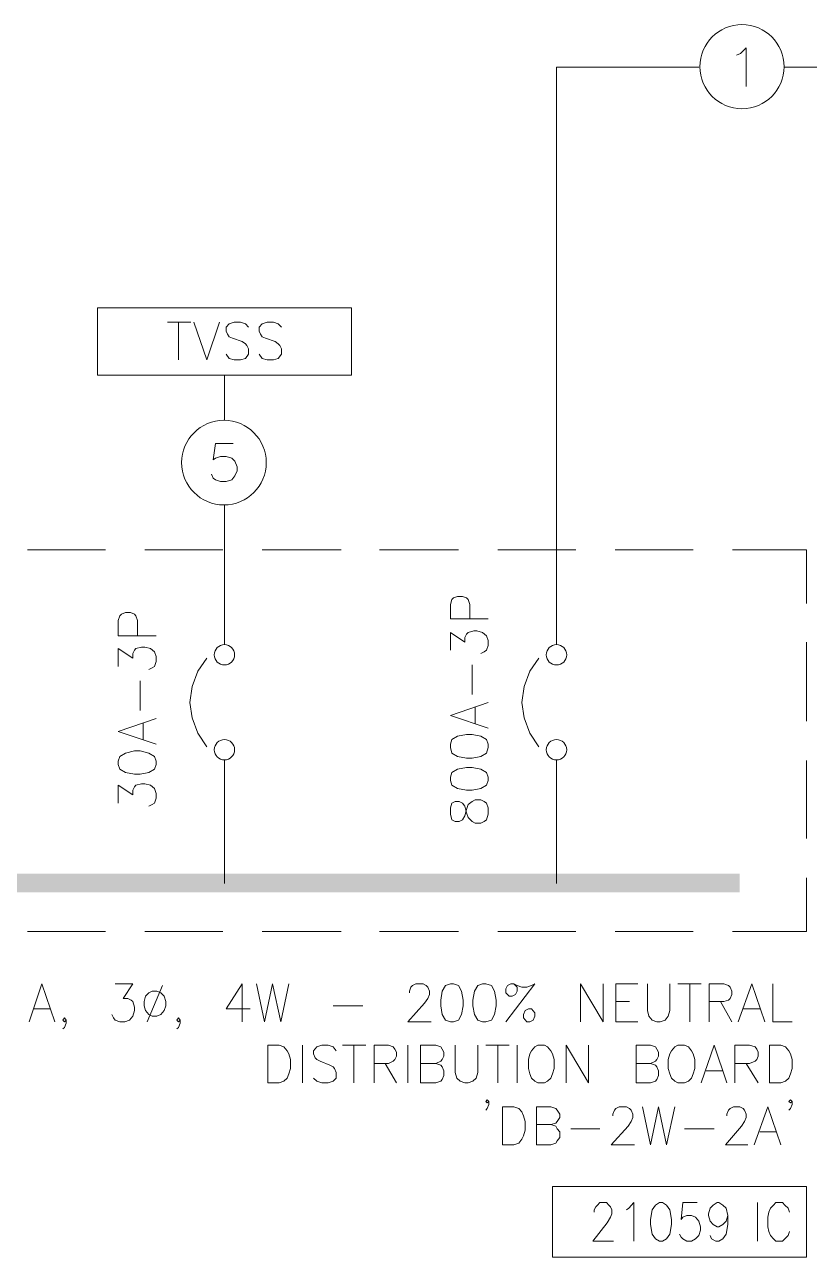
# Model space of a CAD drawing. Header units: inches. Extents: x 0.9 to 46, y 0.8 to 32.4.
# Drawn here: x 12.951 to 14.577, y 13.47 to 16.025 of the extents above; entities that cross this region are included whole.
import ezdxf

# ---------------------------------------------------------------- set-up
doc = ezdxf.new("R2010")
doc.units = ezdxf.units.IN
doc.header["$MEASUREMENT"] = 0
doc.layers.add('PDF_Geometry', color=7, linetype='Continuous')
doc.layers.add('PDF_Solid Fills', color=7, linetype='Continuous')

msp = doc.modelspace()

# ---------------------------------------------------------------- linework, layer by layer
at = {"layer": 'PDF_Geometry', "lineweight": 9}
for points in [[(14.4264, 15.9614), (14.4347, 15.9647), (14.4464, 15.9764), (14.4464, 15.8964)], [(14.3481, 15.9364), (14.0531, 15.9364), (14.0531, 14.7397)], [(14.8197, 15.9364), (14.5247, 15.9364)], [(13.2464, 15.4081), (13.2948, 15.4081)], [(13.2697, 15.4081), (13.2697, 15.3297)], [(13.3014, 15.4081), (13.3281, 15.3297), (13.3548, 15.4081)], [(13.4148, 15.398), (13.4081, 15.4047), (13.3981, 15.4081), (13.3848, 15.4081), (13.3747, 15.4047), (13.3681, 15.398), (13.3681, 15.3897), (13.3714, 15.383), (13.3747, 15.378), (13.3814, 15.3747), (13.4014, 15.3681), (13.4081, 15.363), (13.4114, 15.3597), (13.4148, 15.3531), (13.4148, 15.3414), (13.4081, 15.3331), (13.3981, 15.3297), (13.3848, 15.3297), (13.3747, 15.3331), (13.3681, 15.3414)], [(13.4831, 15.398), (13.4764, 15.4047), (13.4664, 15.4081), (13.4531, 15.4081), (13.4431, 15.4047), (13.4364, 15.398), (13.4364, 15.3897), (13.4398, 15.383), (13.4431, 15.378), (13.4498, 15.3747), (13.4698, 15.3681), (13.4764, 15.363), (13.4798, 15.3597), (13.4831, 15.3531), (13.4831, 15.3414), (13.4764, 15.3331), (13.4664, 15.3297), (13.4531, 15.3297), (13.4431, 15.3331), (13.4364, 15.3414)], [(13.3648, 15.2047), (13.3648, 15.2981)], [(13.3831, 15.1564), (13.3464, 15.1564), (13.3414, 15.123), (13.3464, 15.1264), (13.3564, 15.1297), (13.3681, 15.1297), (13.3798, 15.1264), (13.3864, 15.1197), (13.3914, 15.1081), (13.3914, 15.0997), (13.3864, 15.0897), (13.3798, 15.0814), (13.3681, 15.0781), (13.3564, 15.0781), (13.3464, 15.0814), (13.3414, 15.0847), (13.3381, 15.0931)], [(13.3648, 14.7397), (13.3648, 15.0297)], [(12.9564, 14.9364), (13.1181, 14.9364)], [(13.1998, 14.9364), (13.3614, 14.9364)], [(13.4431, 14.9364), (13.6064, 14.9364)], [(13.6864, 14.9364), (13.8498, 14.9364)], [(13.9314, 14.9364), (14.0931, 14.9364)], [(14.1747, 14.9364), (14.3364, 14.9364)], [(14.4181, 14.9364), (14.5714, 14.9364), (14.5714, 14.8247)], [(13.9114, 14.7931), (13.8331, 14.7931), (13.8331, 14.8231), (13.8364, 14.8331), (13.8397, 14.8364), (13.8481, 14.8397), (13.8581, 14.8397), (13.8664, 14.8364), (13.8698, 14.8331), (13.8731, 14.8231), (13.8731, 14.7931)], [(13.2231, 14.758), (13.1448, 14.758), (13.1448, 14.7897), (13.1481, 14.7997), (13.1514, 14.8031), (13.1598, 14.8064), (13.1697, 14.8064), (13.1781, 14.8031), (13.1814, 14.7997), (13.1847, 14.7897), (13.1847, 14.758)], [(13.8331, 14.7281), (13.8331, 14.7647), (13.8631, 14.7447), (13.8631, 14.7547), (13.8664, 14.7614), (13.8698, 14.7647), (13.8814, 14.7681), (13.8881, 14.7681), (13.8998, 14.7647), (13.9081, 14.758), (13.9114, 14.7481), (13.9114, 14.7381), (13.9081, 14.7281), (13.9031, 14.7247), (13.8964, 14.7214)], [(14.5714, 14.7447), (14.5714, 14.5814)], [(13.1448, 14.6947), (13.1448, 14.7314), (13.1748, 14.7114), (13.1748, 14.7214), (13.1781, 14.7281), (13.1814, 14.7314), (13.1931, 14.7347), (13.1998, 14.7347), (13.2114, 14.7314), (13.2197, 14.7247), (13.2231, 14.7148), (13.2231, 14.7047), (13.2197, 14.6947), (13.2148, 14.6914), (13.2081, 14.6881)], [(13.3281, 14.7114), (13.3098, 14.6847), (13.2981, 14.6531), (13.2931, 14.6197), (13.2981, 14.5881), (13.3098, 14.5564), (13.3281, 14.5281)], [(13.8781, 14.6364), (13.8781, 14.6981)], [(14.0164, 14.7114), (13.9981, 14.6847), (13.9864, 14.6531), (13.9814, 14.6197), (13.9864, 14.5881), (13.9981, 14.5564), (14.0164, 14.5281)], [(13.1898, 14.6031), (13.1898, 14.6647)], [(13.9114, 14.5664), (13.8331, 14.5931), (13.9114, 14.6197)], [(13.8848, 14.5764), (13.8848, 14.6097)], [(13.2231, 14.5331), (13.1448, 14.5597), (13.2231, 14.5864)], [(13.1964, 14.5431), (13.1964, 14.5764)], [(13.3648, 14.4997), (13.3648, 14.2447)], [(14.0531, 14.4997), (14.0531, 14.2447)], [(14.5714, 14.4997), (14.5714, 14.3381)], [(13.1448, 14.4114), (13.1448, 14.4481), (13.1748, 14.4281), (13.1748, 14.4381), (13.1781, 14.4447), (13.1814, 14.4481), (13.1931, 14.4514), (13.1998, 14.4514), (13.2114, 14.4481), (13.2197, 14.4414), (13.2231, 14.4314), (13.2231, 14.4214), (13.2197, 14.4114), (13.2148, 14.4081), (13.2081, 14.4048)], [(14.5714, 14.2564), (14.5714, 14.1448), (14.4181, 14.1448)], [(13.1181, 14.1448), (12.9564, 14.1448)], [(13.3614, 14.1448), (13.1998, 14.1448)], [(13.6064, 14.1448), (13.4431, 14.1448)], [(13.8498, 14.1448), (13.6864, 14.1448)], [(14.0931, 14.1448), (13.9314, 14.1448)], [(14.3364, 14.1448), (14.1747, 14.1448)], [(12.9597, 13.9581), (12.9864, 14.0364), (13.0131, 13.9581)], [(13.1381, 14.0364), (13.1748, 14.0364), (13.1548, 14.0064), (13.1648, 14.0064), (13.1714, 14.0031), (13.1748, 13.9997), (13.1781, 13.9881), (13.1781, 13.9814), (13.1748, 13.9698), (13.1681, 13.9614), (13.1581, 13.9581), (13.1481, 13.9581), (13.1381, 13.9614), (13.1347, 13.9664), (13.1314, 13.9731)], [(13.2364, 14.0331), (13.2048, 13.9581)], [(13.4014, 13.9581), (13.4014, 14.0364), (13.3681, 13.9847), (13.4181, 13.9847)], [(13.4314, 14.0364), (13.4481, 13.9581), (13.4647, 14.0364), (13.4814, 13.9581), (13.4981, 14.0364)], [(13.7481, 14.0181), (13.7481, 14.0214), (13.7514, 14.0297), (13.7547, 14.0331), (13.7614, 14.0364), (13.7764, 14.0364), (13.7831, 14.0331), (13.7864, 14.0297), (13.7897, 14.0214), (13.7897, 14.0147), (13.7864, 14.0064), (13.7798, 13.9964), (13.7448, 13.9581), (13.7931, 13.9581)], [(13.9647, 14.0364), (13.9714, 14.0297), (13.9714, 14.0214), (13.9681, 14.0147), (13.9614, 14.0114), (13.9548, 14.0114), (13.9481, 14.0181), (13.9481, 14.0264), (13.9514, 14.0331), (13.9581, 14.0364), (13.9647, 14.0364), (13.9714, 14.0331), (13.9814, 14.0297), (13.9914, 14.0297), (14.0014, 14.0331), (14.0081, 14.0364), (13.9481, 13.9581)], [(14.1031, 13.9581), (14.1031, 14.0364), (14.1497, 13.9581), (14.1497, 14.0364)], [(14.2214, 13.9581), (14.1764, 13.9581), (14.1764, 14.0364), (14.2214, 14.0364)], [(14.2414, 14.0364), (14.2414, 13.9814), (14.2447, 13.9698), (14.2514, 13.9614), (14.2614, 13.9581), (14.2681, 13.9581), (14.2781, 13.9614), (14.2848, 13.9698), (14.2881, 13.9814), (14.2881, 14.0364)], [(14.3047, 14.0364), (14.3531, 14.0364)], [(14.3297, 14.0364), (14.3297, 13.9581)], [(14.3698, 13.9581), (14.3698, 14.0364), (14.3997, 14.0364), (14.4097, 14.0331), (14.4131, 14.0297), (14.4164, 14.0214), (14.4164, 14.0147), (14.4131, 14.0064), (14.4097, 14.0031), (14.3997, 13.9997), (14.3698, 13.9997)], [(14.4297, 13.9581), (14.4581, 14.0364), (14.4847, 13.9581)], [(14.5014, 14.0364), (14.5014, 13.9581), (14.5414, 13.9581)], [(12.9698, 13.9847), (13.0031, 13.9847)], [(13.5898, 13.9914), (13.6514, 13.9914)], [(14.1764, 13.9997), (14.2047, 13.9997)], [(14.3931, 13.9997), (14.4164, 13.9581)], [(14.4397, 13.9847), (14.4747, 13.9847)], [(13.0364, 13.9614), (13.0331, 13.9581), (13.0298, 13.9614), (13.0331, 13.9664), (13.0364, 13.9614), (13.0364, 13.9548), (13.0331, 13.9464), (13.0298, 13.9431)], [(13.2731, 13.9614), (13.2697, 13.9581), (13.2664, 13.9614), (13.2697, 13.9664), (13.2731, 13.9614), (13.2731, 13.9548), (13.2697, 13.9464), (13.2664, 13.9431)], [(13.5264, 13.9097), (13.5264, 13.8314)], [(13.5964, 13.8981), (13.5898, 13.9064), (13.5797, 13.9097), (13.5664, 13.9097), (13.5564, 13.9064), (13.5497, 13.8981), (13.5497, 13.8914), (13.5531, 13.8831), (13.5564, 13.8797), (13.5631, 13.8764), (13.5831, 13.8681), (13.5898, 13.8648), (13.5931, 13.8614), (13.5964, 13.8531), (13.5964, 13.8414), (13.5898, 13.8348), (13.5797, 13.8314), (13.5664, 13.8314), (13.5564, 13.8348), (13.5497, 13.8414)], [(13.6098, 13.9097), (13.6581, 13.9097)], [(13.6331, 13.9097), (13.6331, 13.8314)], [(13.6748, 13.8314), (13.6748, 13.9097), (13.7047, 13.9097), (13.7148, 13.9064), (13.7181, 13.9014), (13.7214, 13.8947), (13.7214, 13.8864), (13.7181, 13.8797), (13.7148, 13.8764), (13.7047, 13.8714), (13.6748, 13.8714)], [(13.7448, 13.9097), (13.7448, 13.8314)], [(13.8031, 13.8714), (13.8131, 13.8681), (13.8164, 13.8648), (13.8197, 13.8564), (13.8197, 13.8464), (13.8164, 13.8381), (13.8131, 13.8348), (13.8031, 13.8314), (13.7714, 13.8314), (13.7714, 13.9097), (13.8031, 13.9097), (13.8131, 13.9064), (13.8164, 13.9014), (13.8197, 13.8947), (13.8197, 13.8864), (13.8164, 13.8797), (13.8131, 13.8764), (13.8031, 13.8714), (13.7714, 13.8714)], [(13.8431, 13.9097), (13.8431, 13.8531), (13.8464, 13.8414), (13.8531, 13.8348), (13.8631, 13.8314), (13.8698, 13.8314), (13.8797, 13.8348), (13.8864, 13.8414), (13.8898, 13.8531), (13.8898, 13.9097)], [(13.9064, 13.9097), (13.9548, 13.9097)], [(13.9314, 13.9097), (13.9314, 13.8314)], [(13.9714, 13.9097), (13.9714, 13.8314)], [(14.0731, 13.8314), (14.0731, 13.9097), (14.1197, 13.8314), (14.1197, 13.9097)], [(14.2481, 13.8714), (14.2581, 13.8681), (14.2614, 13.8648), (14.2648, 13.8564), (14.2648, 13.8464), (14.2614, 13.8381), (14.2581, 13.8348), (14.2481, 13.8314), (14.2181, 13.8314), (14.2181, 13.9097), (14.2481, 13.9097), (14.2581, 13.9064), (14.2614, 13.9014), (14.2648, 13.8947), (14.2648, 13.8864), (14.2614, 13.8797), (14.2581, 13.8764), (14.2481, 13.8714), (14.2181, 13.8714)], [(14.3531, 13.8314), (14.3797, 13.9097), (14.4064, 13.8314)], [(14.4231, 13.8314), (14.4231, 13.9097), (14.4531, 13.9097), (14.4647, 13.9064), (14.4681, 13.9014), (14.4714, 13.8947), (14.4714, 13.8864), (14.4681, 13.8797), (14.4647, 13.8764), (14.4531, 13.8714), (14.4231, 13.8714)], [(13.6981, 13.8714), (13.7214, 13.8314)], [(14.3631, 13.8564), (14.3964, 13.8564)], [(14.4464, 13.8714), (14.4714, 13.8314)], [(13.9131, 13.7931), (13.9097, 13.7897), (13.9064, 13.7931), (13.9097, 13.7964), (13.9131, 13.7931), (13.9131, 13.7864), (13.9097, 13.7781), (13.9064, 13.7747)], [(14.0414, 13.7448), (14.0514, 13.7414), (14.0547, 13.7364), (14.0598, 13.7298), (14.0598, 13.7181), (14.0547, 13.7114), (14.0514, 13.7064), (14.0414, 13.7031), (14.0114, 13.7031), (14.0114, 13.7814), (14.0414, 13.7814), (14.0514, 13.7781), (14.0547, 13.7747), (14.0598, 13.7664), (14.0598, 13.7597), (14.0547, 13.7514), (14.0514, 13.7481), (14.0414, 13.7448), (14.0114, 13.7448)], [(14.1697, 13.7631), (14.1697, 13.7664), (14.1731, 13.7747), (14.1764, 13.7781), (14.1831, 13.7814), (14.1981, 13.7814), (14.2047, 13.7781), (14.2081, 13.7747), (14.2114, 13.7664), (14.2114, 13.7597), (14.2081, 13.7514), (14.2014, 13.7414), (14.1664, 13.7031), (14.2147, 13.7031)], [(14.2314, 13.7814), (14.2481, 13.7031), (14.2648, 13.7814), (14.2814, 13.7031), (14.2981, 13.7814)], [(14.4064, 13.7631), (14.4064, 13.7664), (14.4097, 13.7747), (14.4131, 13.7781), (14.4197, 13.7814), (14.4331, 13.7814), (14.4397, 13.7781), (14.4431, 13.7747), (14.4464, 13.7664), (14.4464, 13.7597), (14.4431, 13.7514), (14.4364, 13.7414), (14.4031, 13.7031), (14.4497, 13.7031)], [(14.4631, 13.7031), (14.4914, 13.7814), (14.5181, 13.7031)], [(14.5414, 13.7931), (14.5381, 13.7897), (14.5347, 13.7931), (14.5381, 13.7964), (14.5414, 13.7931), (14.5414, 13.7864), (14.5381, 13.7781), (14.5347, 13.7747)], [(14.0831, 13.7364), (14.1431, 13.7364)], [(14.3181, 13.7364), (14.3797, 13.7364)], [(14.4747, 13.7298), (14.5081, 13.7298)], [(14.1314, 13.5631), (14.1314, 13.5681), (14.1347, 13.5748), (14.1381, 13.5781), (14.1431, 13.5831), (14.1564, 13.5831), (14.1614, 13.5781), (14.1647, 13.5748), (14.1681, 13.5681), (14.1681, 13.5598), (14.1647, 13.5531), (14.1581, 13.5414), (14.1281, 13.5031), (14.1714, 13.5031)], [(14.1981, 13.5681), (14.2031, 13.5714), (14.2131, 13.5831), (14.2131, 13.5031)], [(14.3447, 13.5831), (14.3147, 13.5831), (14.3114, 13.5481), (14.3147, 13.5531), (14.3231, 13.5564), (14.3331, 13.5564), (14.3414, 13.5531), (14.3481, 13.5448), (14.3514, 13.5331), (14.3514, 13.5264), (14.3481, 13.5147), (14.3414, 13.5081), (14.3331, 13.5031), (14.3231, 13.5031), (14.3147, 13.5081), (14.3114, 13.5114), (14.3081, 13.5181)], [(14.4081, 13.5564), (14.4048, 13.5448), (14.3981, 13.5381), (14.3897, 13.5331), (14.3864, 13.5331), (14.3781, 13.5381), (14.3714, 13.5448), (14.3681, 13.5564), (14.3681, 13.5598), (14.3714, 13.5714), (14.3781, 13.5781), (14.3864, 13.5831), (14.3897, 13.5831), (14.3981, 13.5781), (14.4048, 13.5714), (14.4081, 13.5564), (14.4081, 13.5381), (14.4048, 13.5181), (14.3981, 13.5081), (14.3897, 13.5031), (14.3831, 13.5031), (14.3747, 13.5081), (14.3714, 13.5147)], [(14.4697, 13.5831), (14.4697, 13.5031)], [(14.5364, 13.5631), (14.5331, 13.5714), (14.5264, 13.5781), (14.5214, 13.5831), (14.5081, 13.5831), (14.5031, 13.5781), (14.4964, 13.5714), (14.4931, 13.5631), (14.4914, 13.5531), (14.4914, 13.5331), (14.4931, 13.5231), (14.4964, 13.5147), (14.5031, 13.5081), (14.5081, 13.5031), (14.5214, 13.5031), (14.5264, 13.5081), (14.5331, 13.5147), (14.5364, 13.5231)]]:
    msp.add_lwpolyline(points, dxfattribs=at)
for points in [[(13.1014, 15.2981), (13.6281, 15.2981), (13.6281, 15.4381), (13.1014, 15.4381)], [(13.8331, 14.5264), (13.8364, 14.5147), (13.8481, 14.5081), (13.8664, 14.5047), (13.8781, 14.5047), (13.8964, 14.5081), (13.9081, 14.5147), (13.9114, 14.5264), (13.9114, 14.5331), (13.9081, 14.5431), (13.8964, 14.5497), (13.8781, 14.5531), (13.8664, 14.5531), (13.8481, 14.5497), (13.8364, 14.5431), (13.8331, 14.5331)], [(13.1448, 14.4914), (13.1481, 14.4814), (13.1598, 14.4747), (13.1781, 14.4714), (13.1898, 14.4714), (13.2081, 14.4747), (13.2197, 14.4814), (13.2231, 14.4914), (13.2231, 14.4981), (13.2197, 14.5081), (13.2081, 14.5147), (13.1898, 14.5197), (13.1781, 14.5197), (13.1598, 14.5147), (13.1481, 14.5081), (13.1448, 14.4981)], [(13.8331, 14.4581), (13.8364, 14.4481), (13.8481, 14.4414), (13.8664, 14.4381), (13.8781, 14.4381), (13.8964, 14.4414), (13.9081, 14.4481), (13.9114, 14.4581), (13.9114, 14.4647), (13.9081, 14.4747), (13.8964, 14.4814), (13.8781, 14.4847), (13.8664, 14.4847), (13.8481, 14.4814), (13.8364, 14.4747), (13.8331, 14.4647)], [(13.8331, 14.3881), (13.8364, 14.3764), (13.8431, 14.3731), (13.8514, 14.3731), (13.8581, 14.3764), (13.8631, 14.3848), (13.8664, 14.3981), (13.8698, 14.4081), (13.8781, 14.4147), (13.8848, 14.4181), (13.8964, 14.4181), (13.9031, 14.4147), (13.9081, 14.4114), (13.9114, 14.4014), (13.9114, 14.3881), (13.9081, 14.3764), (13.9031, 14.3731), (13.8964, 14.3698), (13.8848, 14.3698), (13.8781, 14.3731), (13.8698, 14.3814), (13.8664, 14.3914), (13.8631, 14.4048), (13.8581, 14.4114), (13.8514, 14.4147), (13.8431, 14.4147), (13.8364, 14.4114), (13.8331, 14.4014)], [(13.8331, 14.0364), (13.8231, 14.0331), (13.8164, 14.0214), (13.8131, 14.0031), (13.8131, 13.9914), (13.8164, 13.9731), (13.8231, 13.9614), (13.8331, 13.9581), (13.8397, 13.9581), (13.8498, 13.9614), (13.8564, 13.9731), (13.8597, 13.9914), (13.8597, 14.0031), (13.8564, 14.0214), (13.8498, 14.0331), (13.8397, 14.0364)], [(13.8998, 14.0364), (13.8898, 14.0331), (13.8831, 14.0214), (13.8797, 14.0031), (13.8797, 13.9914), (13.8831, 13.9731), (13.8898, 13.9614), (13.8998, 13.9581), (13.9064, 13.9581), (13.9181, 13.9614), (13.9247, 13.9731), (13.9281, 13.9914), (13.9281, 14.0031), (13.9247, 14.0214), (13.9181, 14.0331), (13.9064, 14.0364)], [(13.2148, 14.0214), (13.2081, 14.0181), (13.2014, 14.0114), (13.1981, 13.9997), (13.1981, 13.9914), (13.2014, 13.9814), (13.2081, 13.9731), (13.2148, 13.9698), (13.2248, 13.9698), (13.2331, 13.9731), (13.2398, 13.9814), (13.2431, 13.9914), (13.2431, 13.9997), (13.2398, 14.0114), (13.2331, 14.0181), (13.2248, 14.0214)], [(13.9948, 13.9847), (13.9881, 13.9814), (13.9847, 13.9731), (13.9847, 13.9664), (13.9914, 13.9581), (13.9981, 13.9581), (14.0048, 13.9614), (14.0081, 13.9698), (14.0081, 13.9764), (14.0014, 13.9847)], [(13.4548, 13.8314), (13.4548, 13.9097), (13.4781, 13.9097), (13.4881, 13.9064), (13.4947, 13.8981), (13.4981, 13.8914), (13.5014, 13.8797), (13.5014, 13.8614), (13.4981, 13.8498), (13.4947, 13.8414), (13.4881, 13.8348), (13.4781, 13.8314)], [(14.0147, 13.9097), (14.0081, 13.9064), (14.0014, 13.8981), (13.9981, 13.8914), (13.9948, 13.8797), (13.9948, 13.8614), (13.9981, 13.8498), (14.0014, 13.8414), (14.0081, 13.8348), (14.0147, 13.8314), (14.0281, 13.8314), (14.0347, 13.8348), (14.0414, 13.8414), (14.0447, 13.8498), (14.0481, 13.8614), (14.0481, 13.8797), (14.0447, 13.8914), (14.0414, 13.8981), (14.0347, 13.9064), (14.0281, 13.9097)], [(14.3047, 13.9097), (14.2981, 13.9064), (14.2914, 13.8981), (14.2881, 13.8914), (14.2848, 13.8797), (14.2848, 13.8614), (14.2881, 13.8498), (14.2914, 13.8414), (14.2981, 13.8348), (14.3047, 13.8314), (14.3181, 13.8314), (14.3264, 13.8348), (14.3331, 13.8414), (14.3364, 13.8498), (14.3397, 13.8614), (14.3397, 13.8797), (14.3364, 13.8914), (14.3331, 13.8981), (14.3264, 13.9064), (14.3181, 13.9097)], [(14.4947, 13.8314), (14.4947, 13.9097), (14.5181, 13.9097), (14.5281, 13.9064), (14.5347, 13.8981), (14.5381, 13.8914), (14.5414, 13.8797), (14.5414, 13.8614), (14.5381, 13.8498), (14.5347, 13.8414), (14.5281, 13.8348), (14.5181, 13.8314)], [(13.9414, 13.7031), (13.9414, 13.7814), (13.9647, 13.7814), (13.9748, 13.7781), (13.9814, 13.7714), (13.9847, 13.7631), (13.9881, 13.7514), (13.9881, 13.7331), (13.9847, 13.7214), (13.9814, 13.7148), (13.9748, 13.7064), (13.9647, 13.7031)], [(14.0447, 13.6164), (14.5714, 13.6164), (14.5714, 13.4698), (14.0447, 13.4698)], [(14.2664, 13.5831), (14.2581, 13.5781), (14.2514, 13.5681), (14.2481, 13.5481), (14.2481, 13.5381), (14.2514, 13.5181), (14.2581, 13.5081), (14.2664, 13.5031), (14.2731, 13.5031), (14.2814, 13.5081), (14.2881, 13.5181), (14.2914, 13.5381), (14.2914, 13.5481), (14.2881, 13.5681), (14.2814, 13.5781), (14.2731, 13.5831)]]:
    msp.add_lwpolyline(points, close=True, dxfattribs=at)
for centre, radius in [((14.4376, 15.9376), 0.0871), ((13.3637, 15.117), 0.0877), ((13.3648, 14.7186), 0.0211), ((14.0531, 14.7186), 0.0211), ((13.3648, 14.5219), 0.0211), ((14.0531, 14.5219), 0.0211)]:
    msp.add_circle(centre, radius, dxfattribs=at)
at = {"layer": 'PDF_Solid Fills', "color": 8, "lineweight": 9, "true_color": 0x808080, "transparency": 33554559}
for points in [[(14.4331, 14.2264), (14.4331, 14.2648), (1.8916, 14.2264)], [(14.4331, 14.2648), (1.8916, 14.2264), (1.8916, 14.2648)]]:
    msp.add_solid(points, dxfattribs=at)

doc.saveas('drawing.dxf')
